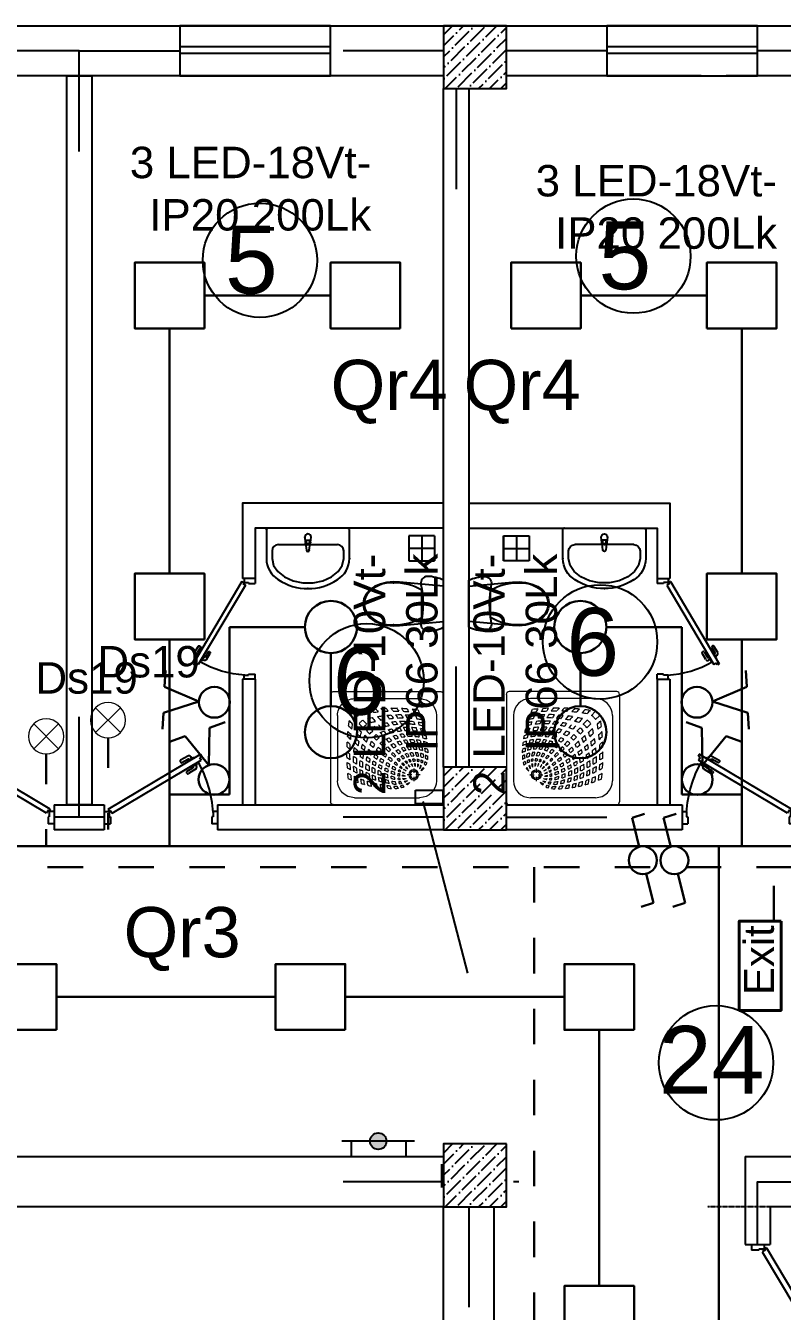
# Model space of a CAD drawing. Header units: millimetres. Extents: x 42452 to 2852333, y -419346 to 834876.
# Drawn here: x 2639700 to 2645723, y 330486 to 340718 of the extents above; entities that cross this region are included whole.
import ezdxf

# ---------------------------------------------------------------- set-up
doc = ezdxf.new("R2010")
doc.units = ezdxf.units.MM
for name, pattern in [('( Hidden )', [0.275, 0.15, -0.125]), ('ACAD_ISO03W100', [30, 12, -18]), ('Штриховая', [564.444447, 282.222223, -282.222223])]:
    doc.linetypes.add(name, pattern=pattern)
doc.layers.add('BLOK111', color=7, linetype='Continuous')
for name, color, linetype, lineweight in [('memar', 7, 'Continuous', 25), ('вавьен_IP20', 5, 'Continuous', 30), ('вавьен_IP54', 5, 'Continuous', 30), ('Выкл2_IP20', 5, 'Continuous', 30), ('ДВЕРИ', 7, 'Continuous', 5), ('ДС', 5, 'Continuous', 30), ('Интерьер - Мебель_Ном._пера__1', 7, 'Continuous', 15), ('надписи', 5, 'Continuous', 30), ('Соед_газа', 184, 'ACAD_ISO03W100', 30), ('Соедин', 5, 'Continuous', 30), ('Соединение', 5, 'Continuous', 30), ('текст_свет', 5, 'Continuous', 30)]:
    doc.layers.add(name, color=color, linetype=linetype, lineweight=lineweight)
doc.layers.add('Интерьер - Мебель_Ном._пера__75', color=160, linetype='Continuous', lineweight=25, true_color=0x2731ed)
doc.styles.add('Arial', font='arial.ttf', dxfattribs={"height": 200})
doc.styles.add('my_own', font='arial.ttf')
doc.styles.get("Standard").update_dxf_attribs({"font": 'arial.ttf'})
doc.styles.add('СГЕНЕРИР_СТИЛЬ_1', font='arial.ttf')

# ---------------------------------------------------------------- blocks, each defined once
blk = doc.blocks.new('qapi 700')
at = {"layer": 'ДВЕРИ', "color": 251, "lineweight": 25, "true_color": 0x636466}
for p, q in [((1281619.6, 90085.8), (1281659.2, 90085.8)), ((1281659.2, 90033.9), (1281659.2, 90085.8)), ((1282419.6, 90085.8), (1282379.9, 90085.8)), ((1282379.9, 90033.9), (1282379.9, 90085.2)), ((1281619.6, 89997.1), (1281651.3, 89997.1)), ((1281651.3, 89997.1), (1281651.3, 90033.9)), ((1281651.3, 90033.9), (1281659.2, 90033.9)), ((1282368.3, 90009.8), (1281734.7, 89633.4)), ((1282395.4, 89979.8), (1281741.3, 89591.2)), ((1282381.6, 89987.4), (1282368.3, 90009.8)), ((1282387.8, 90033.9), (1282379.9, 90033.9)), ((1282388.4, 89991.5), (1282381.6, 89987.4)), ((1282387.8, 89997.1), (1282387.8, 90033.9)), ((1282419.6, 89997.1), (1282387.8, 89997.1)), ((1282419.6, 89997.1), (1282387.8, 89997.1)), ((1282395.4, 89979.8), (1282388.4, 89991.5)), ((1281775.1, 89697.9), (1281825.6, 89727.9)), ((1281835.3, 89711.6), (1281794.3, 89687.2)), ((1281836.4, 89725.1), (1281838, 89722.4)), ((1281733.2, 89604.8), (1281746.9, 89612.9)), ((1281746.9, 89612.9), (1281734.7, 89633.4)), ((1281811.6, 89685.5), (1281761.9, 89655.9)), ((1281761.9, 89655.9), (1281764.7, 89651.2)), ((1281776.4, 89664.6), (1281769.5, 89676.2)), ((1281785, 89616.9), (1281787.4, 89612.9)), ((1281787.4, 89612.9), (1281837.2, 89642.5)), ((1281791.5, 89676.3), (1281792.8, 89674.3)), ((1281802, 89621.6), (1281809.2, 89609.3)), ((1281814.4, 89680.8), (1281811.6, 89685.5)), ((1281819.9, 89628.6), (1281818.3, 89631.3)), ((1281871.8, 89650.1), (1281830.8, 89625.8)), ((1281831, 89603.8), (1281881.5, 89633.8)), ((1281837.2, 89642.5), (1281834.8, 89646.5)), ((1281884.3, 89644.7), (1281882.7, 89647.4)), ((1281741.3, 89591.2), (1281733.2, 89604.8))]:
    blk.add_line(p, q, dxfattribs=at)
for centre, radius, start, end in [((1282471.1, 90051.9), 821.4, 183.40765, 209.57059), ((1281783.2, 89684.3), 15.9, 120.71329, 210.71329), ((1281829.6, 89721.1), 7.94, 30.71329, 120.71329), ((1281831.2, 89718.4), 7.94, 300.71329, 30.71329), ((1281798.4, 89680.4), 7.94, 120.71329, 210.71329), ((1281822.9, 89617.4), 15.9, 210.71329, 300.71329), ((1281826.8, 89632.6), 7.94, 210.71329, 300.71329), ((1281875.8, 89643.3), 7.94, 30.71329, 120.71329), ((1281877.4, 89640.6), 7.94, 300.71329, 30.71329)]:
    blk.add_arc(centre, radius, start, end, dxfattribs=at)
blk = doc.blocks.new('Умывальник 03 16')
at = {"layer": 'Интерьер - Мебель_Ном._пера__75', "color": 251, "linetype": 'Continuous', "true_color": 0x636466}
for p, q in [((0, 0), (-320, 0)), ((320, 0), (0, 0)), ((-330, -10), (-330, -240)), ((-25, -70), (-21, -112)), ((-14, -110), (-14, -95)), ((-14, -95), (14, -95)), ((14, -95), (14, -110)), ((21, -112), (25, -70)), ((330, -240), (330, -10)), ((-285, -180), (-285, -240)), ((-235, -130), (235, -130)), ((-18, -121), (-11, -174)), ((11, -174), (18, -121)), ((285, -240), (285, -180)), ((-285, -240), (-273, -295)), ((-273, -295), (-240, -345)), ((240, -345), (273, -295)), ((273, -295), (285, -240)), ((-240, -345), (-187, -387)), ((-187, -387), (-118, -417)), ((118, -417), (187, -387)), ((187, -387), (240, -345)), ((-118, -417), (-41, -433)), ((-41, -433), (41, -433)), ((41, -433), (118, -417))]:
    blk.add_line(p, q, dxfattribs=at)
for centre, radius, start, end in [((-320, -10), 10, 90, 180), ((320, -10), 10, 0, 90), ((0, -70), 25, 0, 180), ((-235, -180), 50, 90, 180), ((0, -110), 21.1, 185.1696, 212.771), ((0, -110), 21.1, 212.771, 327.229), ((0, -110), 13.6, 180, 0), ((0, -173), 11.2, 187.1389, 352.8611), ((0, -110), 21.1, 327.229, 354.8304), ((235, -180), 50, 0, 90), ((-133, -240), 197, 180, 239.3268), ((133, -240), 197, 300.6732, 0), ((0, -58), 422, 236.4705, 270), ((0, -58), 422, 270, 303.5295)]:
    blk.add_arc(centre, radius, start, end, dxfattribs=at)
for p in [(320, 0), (-330, -10), (-25, -70), (-18, -121), (11, -174), (21, -112), (330, -240), (-233, -410), (0, -480), (233, -410)]:
    blk.add_point(p, dxfattribs=at)
blk = doc.blocks.new('Унитаз 16_2')
at = {"layer": 'Интерьер - Мебель_Ном._пера__75', "color": 251, "linetype": 'Continuous', "true_color": 0x636466}
for p, q in [((-187, 0), (-194, -15)), ((187, 0), (-187, 0)), ((-141, 0), (-173, -350)), ((141, 0), (-141, 0)), ((173, -350), (141, 0)), ((194, -15), (187, 0)), ((-216, -95), (-217, -112)), ((-213, -79), (-216, -95)), ((-210, -62), (-213, -79)), ((-205, -46), (-210, -62)), ((-200, -31), (-205, -46)), ((-194, -15), (-200, -31)), ((200, -31), (194, -15)), ((205, -46), (200, -31)), ((210, -62), (205, -46)), ((213, -79), (210, -62)), ((216, -95), (213, -79)), ((217, -112), (216, -95)), ((-217, -112), (-218, -128)), ((-218, -128), (-216, -140)), ((-216, -140), (-212, -151)), ((-212, -151), (-206, -161)), ((-206, -161), (-198, -169)), ((-198, -169), (-188, -175)), ((-188, -175), (-178, -179)), ((-178, -179), (-166, -181)), ((-166, -181), (-154, -180)), ((-154, -180), (-116, -173)), ((-116, -173), (-78, -168)), ((0, -173), (-109, -173)), ((-78, -168), (-39, -165)), ((-39, -165), (0, -164)), ((0, -164), (39, -165)), ((109, -173), (0, -173)), ((39, -165), (78, -168)), ((78, -168), (116, -173)), ((116, -173), (154, -180)), ((154, -180), (166, -181)), ((166, -181), (178, -179)), ((178, -179), (188, -175)), ((188, -175), (198, -169)), ((198, -169), (206, -161)), ((206, -161), (212, -151)), ((212, -151), (216, -140)), ((216, -140), (218, -128)), ((218, -128), (217, -112)), ((-173, -350), (-175, -402)), ((-175, -402), (-169, -453)), ((169, -453), (175, -402)), ((175, -402), (173, -350)), ((-169, -453), (-157, -503)), ((-157, -503), (-138, -550)), ((138, -550), (157, -503)), ((157, -503), (169, -453)), ((-138, -550), (-112, -587)), ((-112, -587), (-79, -616)), ((79, -616), (112, -587)), ((81, -605), (81, -605)), ((112, -587), (138, -550)), ((-79, -616), (-41, -634)), ((-41, -634), (0, -640)), ((0, -631), (0, -631)), ((0, -640), (41, -634)), ((41, -634), (79, -616))]:
    blk.add_line(p, q, dxfattribs=at)
for centre, radius, start, end in [((258, -388), 425, 149.6518, 181.3539), ((-258, -388), 425, 358.6461, 30.3482), ((89, -412), 257, 176.8048, 228.4245), ((-89, -412), 257, 311.5755, 3.1952), ((1, -493), 139, 233.7772, 269.6644), ((-1, -493), 139, 270.3356, 306.2228)]:
    blk.add_arc(centre, radius, start, end, dxfattribs=at)
for p in [(109, -173), (-167, -398), (167, -398), (-81, -605)]:
    blk.add_point(p, dxfattribs=at)
blk = doc.blocks.new('Символ поддона душа 16')
at = {"layer": 'Интерьер - Мебель_Ном._пера__1', "color": 251, "linetype": 'Continuous', "lineweight": 5, "true_color": 0x636466}
for p, q in [((0, 22), (0, 878)), ((878, 900), (23, 900)), ((709, 844), (191, 844)), ((900, 22), (900, 878)), ((56, 191), (56, 709)), ((222, 662), (187, 662)), ((238, 713), (238, 678)), ((238, 647), (238, 611)), ((289, 662), (253, 662)), ((303, 601), (286, 614)), ((299, 597), (286, 614)), ((844, 191), (844, 709)), ((326, 567), (311, 584)), ((333, 574), (316, 589)), ((361, 531), (345, 547)), ((370, 540), (353, 555)), ((414, 498), (390, 520)), ((402, 486), (380, 510)), ((445, 440), (422, 465)), ((460, 455), (435, 478)), ((486, 395), (463, 420)), ((505, 414), (480, 437)), ((537, 342), (513, 367)), ((558, 364), (533, 387)), ((586, 289), (562, 314)), ((611, 314), (586, 338)), ((643, 228), (612, 260)), ((672, 257), (640, 288)), ((741, 193), (710, 222)), ((707, 159), (678, 190)), ((878, 0), (23, 0)), ((709, 56), (191, 56))]:
    blk.add_line(p, q, dxfattribs=at)
for radius in [39.4, 28.1]:
    blk.add_circle((238, 662), radius, dxfattribs=at)
for centre, radius, start, end in [((23, 878), 22.5, 90, 180), ((191, 709), 135, 90, 180), ((709, 709), 135, 0, 90), ((878, 878), 22.5, 0, 90), ((375, 636), 137, 129.196, 140.9462), ((-112, 1576), 935, 294.0484, 295.9579), ((386, 556), 183, 114.6682, 122.9443), ((235, 666), 93.2, 48.7297, 55.3816), ((235, 666), 93.2, 32.1387, 37.3696), ((375, 636), 137, 108.2589, 116.5791), ((221, 672), 127, 35.2917, 42.9165), ((391, 520), 235, 101.8201, 106.3724), ((201, 669), 163, 29.6354, 36.3675), ((386, 556), 183, 101.3677, 106.7778), ((221, 672), 127, 21.1122, 27.6146), ((361, 416), 303, 90.9431, 94.1785), ((201, 669), 163, 17.6042, 23.8079), ((380, 568), 205, 88.3128, 95.6344), ((193, 668), 196, 25.9651, 31.9952), ((391, 520), 235, 88.6469, 95.0662), ((193, 668), 196, 14.6813, 21.0162), ((385, 619), 120, 80.9202, 93.938), ((361, 416), 303, 80.5246, 85.8025), ((219, 668), 198, 26.2829, 32.3063), ((234, -309), 1060, 80.7899, 80.837), ((219, 668), 198, 13.8019, 20.7098), ((395, -91), 865, 86.9845, 88.7448), ((221, 664), 222, 23.6301, 29.5143), ((336, -158), 914, 82.7867, 84.4272), ((391, 520), 235, 81.5102, 81.7327), ((221, 664), 222, 11.3577, 18.0521), ((234, -309), 1060, 77.8137, 79.2341), ((203, 656), 265, 20.8026, 26.059), ((208, 656), 260, 9.8051, 15.9308), ((395, -91), 865, 83.3288, 85.055), ((216, 652), 280, 19.5061, 24.9124), ((336, -158), 914, 79.3162, 80.9273), ((234, -309), 1060, 74.7822, 76.1739), ((219, 652), 277, 8.1122, 14.298), ((193, 644), 327, 17.2778, 22.1643), ((395, -91), 865, 79.7831, 81.4836), ((191, 641), 354, 15.4246, 20.2098), ((336, -158), 914, 75.9876, 77.5746), ((159, 633), 410, 13.5731, 17.8969), ((91, 621), 500, 11.8149, 15.5001), ((395, -91), 865, 76.2338, 78.0955), ((336, -158), 914, 72.6385, 74.4189), ((68, 611), 550, 10.9345, 14.4671), ((8, 599), 636, 9.7539, 12.944), ((395, -91), 865, 72.6704, 74.4434), ((-80, 591), 746, 8.2388, 11.0494), ((395, -91), 865, 68.9788, 70.8399), ((-198, 578), 889, 7.0667, 9.5129), ((264, 525), 137, 129.0538, 140.804), ((-676, 1012), 935, 334.0421, 335.9516), ((361, 416), 303, 98.8716, 104.2822), ((367, 478), 226, 101.3517, 107.6931), ((311, 389), 304, 87.4738, 92.4325), ((238, 662), 67.7, 26.6695, 27), ((-5397, -6293), 8966, 50.4229, 50.5638), ((108, 213), 459, 62.8458, 65.562), ((325, 476), 198, 89.1874, 95.9965), ((3, -304), 1022, 71.4234, 72.8305), ((-722, -1235), 2148, 60.8239, 61.4453), ((172, 140), 529, 73.0453, 75.4872), ((235, 666), 93.2, 328.887, 332.1066), ((235, 666), 93.2, 16.8111, 21.1202), ((235, 666), 93.2, 344.2911, 347.5452), ((235, 666), 93.2, 359.6842, 5.0775), ((221, 672), 127, 341.1955, 345.1989), ((-722, -1235), 2148, 59.8538, 60.3474), ((172, 140), 529, 69.2224, 71.1284), ((359, 534), 169, 89.6302, 95.1753), ((221, 672), 127, 8.378, 13.7023), ((311, 389), 304, 80.2718, 83.408), ((221, 672), 127, 353.8386, 0.11), ((3, -304), 1022, 69.3865, 70.3486), ((325, 476), 198, 78.8788, 83.6226), ((201, 669), 163, 343.2389, 347.4953), ((201, 669), 163, 6.7115, 11.9035), ((201, 669), 163, 354.1913, 0.2556), ((193, 668), 196, 342.269, 346.9597), ((172, 140), 529, 63.4273, 66.3293), ((303, 275), 433, 75.0459, 78.8273), ((193, 668), 196, 4.2183, 9.5363), ((193, 668), 196, 352.6245, 358.5286), ((3, -304), 1022, 66.3258, 67.874), ((289, 356), 342, 68.1808, 73.0545), ((161, 64), 641, 66.5712, 69.1241), ((219, 668), 198, 349.7336, 355.6196), ((219, 668), 198, 1.6025, 7.7855), ((99, -526), 1280, 73.4331, 74.6143), ((221, 664), 222, 348.8556, 354.1687), ((3, -304), 1022, 63.2147, 64.756), ((221, 664), 222, 359.6929, 6.0044), ((151, -320), 1048, 72.4325, 73.8593), ((-173, -726), 1499, 64.757, 65.7943), ((-149, -782), 1561, 66.7074, 67.6945), ((208, 656), 260, 349.5692, 354.2534), ((208, 656), 260, 359.1728, 5.1844), ((219, 652), 277, 348.1088, 352.6732), ((99, -526), 1280, 70.9149, 72.0683), ((-173, -726), 1499, 62.5826, 63.6046), ((219, 652), 277, 357.4706, 3.6927), ((151, -320), 1048, 69.3837, 70.7871), ((-149, -782), 1561, 64.623, 65.5906), ((193, 644), 327, 6.8416, 12.3555), ((193, 644), 327, 357.326, 3.0068), ((234, -309), 1060, 71.9075, 73.2752), ((191, 641), 354, 5.2184, 10.5629), ((99, -526), 1280, 68.541, 69.6743), ((191, 641), 354, 356.003, 1.5769), ((-149, -782), 1561, 62.6595, 63.6145), ((151, -320), 1048, 66.495, 67.884), ((159, 633), 410, 4.3349, 9.1453), ((159, 633), 410, 355.9929, 1.0759), ((91, 621), 500, 3.9186, 8.0135), ((234, -309), 1060, 68.9949, 70.5553), ((99, -526), 1280, 66.1047, 67.4125), ((91, 621), 500, 356.746, 1.1309), ((151, -320), 1048, 63.4759, 65.0958), ((68, 611), 550, 3.4001, 7.2825), ((68, 611), 550, 356.558, 0.7271), ((336, -158), 914, 69.2927, 70.9472), ((8, 599), 636, 2.9751, 6.4514), ((234, -309), 1060, 66.1054, 67.5253), ((99, -526), 1280, 63.7037, 64.8768), ((-80, 591), 746, 2.295, 5.3301), ((336, -158), 914, 65.8073, 67.5698), ((-198, 578), 889, 1.9244, 4.5393), ((234, -309), 1060, 63.0798, 64.6149), ((-387, 558), 1104, 6.1761, 8.2184), ((-387, 558), 1104, 1.91, 4.0711), ((395, -91), 865, 65.1461, 67.0472), ((-759, 508), 1504, 5.9584, 7.5213), ((336, -158), 914, 62.1533, 63.9448), ((-759, 508), 1504, 2.7123, 4.3514), ((234, -309), 1060, 59.8831, 61.4256), ((-1097, 492), 1866, 4.8823, 6.1801), ((332, 520), 205, 174.3656, 181.6872), ((233, 681), 198, 237.6937, 243.7171), ((232, 707), 196, 238.0048, 244.0349), ((264, 525), 137, 153.4209, 161.7411), ((231, 700), 163, 233.6325, 240.3646), ((228, 679), 127, 227.0835, 234.7083), ((380, 509), 235, 174.9338, 181.3531), ((380, 509), 235, 163.6276, 168.1799), ((235, 665), 93.2, 214.6184, 221.2703), ((232, 707), 196, 248.9838, 255.3187), ((282, 515), 120, 176.062, 189.0798), ((344, 514), 183, 163.2222, 168.6323), ((231, 700), 163, 246.1921, 252.3958), ((228, 679), 127, 242.3854, 248.8878), ((344, 514), 183, 147.0557, 155.3318), ((235, 665), 93.2, 232.6304, 237.8613), ((484, 539), 303, 175.8215, 179.0569), ((484, 539), 303, 184.1975, 189.4754), ((484, 539), 303, 165.7178, 171.1284), ((366, 541), 169, 174.8247, 180.3698), ((231, 700), 163, 258.0965, 263.2885), ((228, 679), 127, 256.2977, 261.622), ((232, 707), 196, 260.4637, 265.7817), ((625, 597), 433, 191.1727, 194.9541), ((422, 533), 226, 162.3069, 168.6483), ((235, 665), 93.2, 248.8798, 253.1889), ((511, 589), 304, 177.5675, 182.5262), ((238, 662), 67.7, 243, 243.3305), ((511, 589), 304, 186.592, 189.7282), ((424, 575), 198, 174.0035, 180.8126), ((235, 665), 93.2, 264.9225, 270.3158), ((1204, 897), 1022, 197.1695, 198.5766), ((424, 575), 198, 186.3774, 191.1212), ((228, 679), 127, 269.89, 276.1614), ((231, 700), 163, 269.7444, 275.8087), ((232, 707), 196, 271.4714, 277.3755), ((1204, 897), 1022, 199.6514, 200.6135), ((760, 728), 529, 194.5128, 196.9547), ((2135, 1622), 2148, 208.5547, 209.1761), ((235, 665), 93.2, 282.4548, 285.7089), ((1204, 897), 1022, 202.126, 203.6742), ((228, 679), 127, 284.8011, 288.8045), ((760, 728), 529, 198.8716, 200.7776), ((231, 700), 163, 282.5047, 286.7611), ((687, 792), 459, 204.438, 207.1542), ((7193, 6297), 8966, 219.4362, 219.5771), ((2135, 1622), 2148, 209.6526, 210.1462), ((232, 707), 196, 283.0403, 287.731), ((760, 728), 529, 203.6707, 206.5727), ((235, 665), 93.2, 297.8934, 301.113), ((228, 679), 127, 297.5784, 301.5243), ((687, 792), 459, 209.3188, 211.7595), ((2135, 1622), 2148, 210.8741, 211.5744), ((7193, 6297), 8966, 219.6897, 219.8217), ((231, 700), 163, 293.6956, 297.934), ((235, 665), 93.2, 313.4687, 315.4047), ((235, 666), 93.2, 314.5953, 316.5313), ((228, 679), 127, 311.099, 312.8153), ((232, 707), 196, 293.9046, 298.3479), ((687, 792), 459, 215.1743, 218.3067), ((221, 672), 127, 317.1847, 318.901), ((7193, 6297), 8966, 219.9999, 220.1536), ((231, 700), 163, 305.8661, 307.4927), ((233, 681), 198, 298.3461, 303.1161), ((221, 672), 127, 328.4757, 332.4216), ((-5397, -6293), 8966, 50.1783, 50.3103), ((201, 669), 163, 322.5073, 324.1339), ((108, 213), 459, 58.2405, 60.6812), ((201, 669), 163, 332.066, 336.3044), ((232, 707), 196, 305.3872, 307.0355), ((193, 668), 196, 322.9645, 324.6128), ((233, 681), 198, 310.3725, 312.2207), ((219, 668), 198, 317.7793, 319.6275), ((193, 668), 196, 331.6521, 336.0954), ((-5397, -6293), 8966, 49.8464, 50.0001), ((108, 213), 459, 51.6933, 54.8257), ((-722, -1235), 2148, 58.4256, 59.1259), ((236, 679), 222, 310.2953, 312.2018), ((219, 668), 198, 326.8839, 331.6539), ((221, 664), 222, 317.7982, 319.7047), ((219, 668), 198, 338.4256, 343.8597), ((221, 664), 222, 326.5145, 331.2419), ((-5397, -6293), 8966, 49.4635, 49.6642), ((-2093, -2811), 4200, 52.9007, 53.3154), ((221, 664), 222, 337.8477, 343.1726), ((-722, -1235), 2148, 56.8944, 57.6723), ((208, 656), 260, 328.7474, 333.23), ((172, 140), 529, 57.2921, 60.3822), ((208, 656), 260, 339.384, 344.127), ((219, 652), 277, 327.2617, 331.8043), ((-2093, -2811), 4200, 52.082, 52.5038), ((219, 652), 277, 337.9613, 342.5935), ((-722, -1235), 2148, 55.327, 56.1089), ((-142, -444), 1191, 56.961, 58.3262), ((3, -304), 1022, 60.0048, 61.5377), ((193, 644), 327, 339.8931, 344.0222), ((193, 644), 327, 349.0008, 353.0845), ((191, 641), 354, 339.249, 343.1565), ((-722, -1235), 2148, 53.8291, 54.6041), ((-142, -444), 1191, 54.2862, 55.6498), ((191, 641), 354, 347.9688, 351.9467), ((3, -304), 1022, 56.9406, 58.4743), ((-173, -726), 1499, 60.527, 61.5397), ((159, 633), 410, 340.8198, 344.2758), ((159, 633), 410, 348.655, 352.3383), ((-131, -618), 1358, 56.8954, 58.2556), ((91, 621), 500, 350.3185, 353.6011), ((-173, -726), 1499, 58.299, 59.4723), ((-149, -782), 1561, 60.573, 61.6817), ((68, 611), 550, 350.4941, 353.5633), ((8, 599), 636, 351.3186, 354.0676), ((-173, -726), 1499, 56.1119, 57.1735), ((8, 599), 636, 356.7869, 0.5306), ((-149, -782), 1561, 58.5275, 59.521), ((151, -320), 1048, 60.4879, 61.9464), ((-80, 591), 746, 351.9913, 354.4114), ((-80, 591), 746, 356.8297, 0.1009), ((-198, 578), 889, 357.151, 359.9641), ((-149, -782), 1561, 56.3273, 57.4598), ((99, -526), 1280, 61.1733, 62.4624), ((151, -320), 1048, 57.2873, 58.9284), ((-387, 558), 1104, 357.8977, 0.2141), ((99, -526), 1280, 58.4809, 59.7549), ((-759, 508), 1504, 359.5991, 1.3466), ((151, -320), 1048, 53.8072, 55.4332), ((-1097, 492), 1866, 2.2181, 3.5573), ((-1097, 492), 1866, 359.6289, 1.0375), ((992, 505), 865, 181.2552, 183.0155), ((236, 679), 222, 240.4857, 246.3699), ((245, 697), 265, 243.941, 249.1974), ((992, 505), 865, 184.945, 186.6712), ((248, 684), 280, 245.0876, 250.4939), ((1058, 564), 914, 185.5728, 187.2133), ((380, 509), 235, 188.2673, 188.4898), ((1058, 564), 914, 189.0727, 190.6838), ((1209, 666), 1060, 189.163, 189.2101), ((233, 681), 198, 249.2902, 256.1981), ((1209, 666), 1060, 190.7659, 192.1863), ((236, 679), 222, 251.9479, 258.6423), ((244, 692), 260, 254.0692, 260.1949), ((1209, 666), 1060, 193.8261, 195.2178), ((248, 681), 277, 255.702, 261.8878), ((1426, 801), 1280, 195.3857, 196.5669), ((233, 681), 198, 262.2145, 268.3975), ((1220, 749), 1048, 196.1407, 197.5675), ((236, 679), 222, 263.9956, 270.3071), ((544, 611), 342, 196.9455, 201.8192), ((244, 692), 260, 264.8156, 270.8272), ((836, 739), 641, 200.8759, 203.4288), ((1682, 1049), 1561, 202.3055, 203.2926), ((233, 681), 198, 274.3804, 280.2664), ((236, 679), 222, 275.8313, 281.1444), ((1626, 1073), 1499, 204.2057, 205.243), ((244, 692), 260, 275.7466, 280.4308), ((1204, 897), 1022, 205.244, 206.7853), ((248, 681), 277, 277.3268, 281.8912), ((233, 681), 198, 286.1403, 291.5744), ((236, 679), 222, 286.8274, 292.1523), ((760, 728), 529, 209.6178, 212.7079), ((1204, 897), 1022, 208.4623, 209.9952), ((244, 692), 260, 285.873, 290.616), ((2135, 1622), 2148, 212.3277, 213.1056), ((248, 681), 277, 287.4065, 292.0387), ((1344, 1042), 1191, 211.6738, 213.039), ((236, 679), 222, 298.7581, 303.4855), ((3711, 2993), 4200, 216.6846, 217.0992), ((2135, 1622), 2148, 213.8911, 214.673), ((7193, 6297), 8966, 220.3358, 220.5365), ((244, 692), 260, 296.77, 301.2526), ((248, 681), 277, 298.1957, 302.7383), ((3711, 2993), 4200, 217.4962, 217.918), ((7193, 6297), 8966, 220.7207, 220.9272), ((256, 707), 327, 295.6884, 299.8756), ((244, 692), 260, 307.4055, 309.2965), ((208, 656), 260, 320.7035, 322.5945), ((248, 681), 277, 308.7401, 310.7182), ((219, 652), 277, 319.2818, 321.2599), ((256, 707), 327, 305.219, 307.1214), ((-5397, -6293), 8966, 49.0728, 49.2793), ((193, 644), 327, 322.8786, 324.781), ((259, 709), 354, 305.3155, 307.2306), ((191, 641), 354, 322.7694, 324.6845), ((193, 644), 327, 330.1244, 334.3116), ((191, 641), 354, 329.771, 333.8624), ((-5397, -6293), 8966, 48.6948, 48.8987), ((159, 633), 410, 325.7281, 327.5674), ((-2093, -2811), 4200, 51.2952, 51.7119), ((159, 633), 410, 332.1446, 335.9229), ((91, 621), 500, 336.0335, 339.3719), ((-5397, -6293), 8966, 48.2399, 48.4587), ((-2093, -2811), 4200, 50.3676, 50.8228), ((91, 621), 500, 343.6182, 346.5984), ((-722, -1235), 2148, 52.1041, 52.9721), ((68, 611), 550, 336.8765, 340.0727), ((-415, -951), 1762, 54.6668, 55.6992), ((68, 611), 550, 344.0734, 346.9579), ((8, 599), 636, 345.4628, 348.1213), ((-722, -1235), 2148, 50.4106, 51.2332), ((-415, -951), 1762, 52.6863, 53.6473), ((-131, -618), 1358, 54.4189, 55.6212), ((-80, 591), 746, 346.7772, 349.1685), ((-198, 578), 889, 348.3139, 350.441), ((-415, -951), 1762, 50.477, 51.6335), ((-198, 578), 889, 352.9007, 355.0176), ((-131, -618), 1358, 51.6788, 53.1067), ((-173, -726), 1499, 53.7268, 54.9619), ((-387, 558), 1104, 354.2825, 356.0781), ((-759, 508), 1504, 356.7305, 358.1547), ((-131, -618), 1358, 48.5988, 49.9547), ((-149, -782), 1561, 53.9349, 55.0232), ((-173, -726), 1499, 51.092, 52.2703), ((-1097, 492), 1866, 357.2023, 358.4067), ((256, 707), 327, 247.8357, 252.7222), ((992, 505), 865, 188.5164, 190.2169), ((259, 709), 354, 249.7902, 254.5754), ((267, 741), 410, 252.1031, 256.4269), ((279, 809), 500, 254.5, 258.1851), ((992, 505), 865, 191.9045, 193.7662), ((1058, 564), 914, 192.4254, 194.0124), ((1058, 564), 914, 195.5811, 197.3615), ((256, 707), 327, 257.6445, 263.1584), ((1209, 666), 1060, 196.7248, 198.0925), ((259, 709), 354, 259.4371, 264.7816), ((267, 741), 410, 260.8547, 265.6651), ((1426, 801), 1280, 197.9317, 199.0851), ((279, 809), 500, 261.9865, 266.0814), ((1209, 666), 1060, 199.4447, 201.0051), ((1426, 801), 1280, 200.3257, 201.459), ((1220, 749), 1048, 199.2129, 200.6163), ((248, 681), 277, 266.3073, 272.5294), ((256, 707), 327, 266.9932, 272.674), ((1426, 801), 1280, 202.5875, 203.8953), ((259, 709), 354, 268.4231, 273.997), ((1220, 749), 1048, 202.116, 203.505), ((267, 741), 410, 268.9241, 274.0071), ((1682, 1049), 1561, 204.4094, 205.377), ((279, 809), 500, 268.8691, 273.254), ((1220, 749), 1048, 204.9042, 206.5241), ((1626, 1073), 1499, 206.3954, 207.4174), ((1682, 1049), 1561, 206.3855, 207.3405), ((256, 707), 327, 276.9155, 280.9992), ((259, 709), 354, 278.0533, 282.0312), ((1626, 1073), 1499, 208.4603, 209.473), ((1682, 1049), 1561, 208.3183, 209.427), ((267, 741), 410, 277.6617, 281.345), ((1204, 897), 1022, 211.5257, 213.0594), ((279, 809), 500, 276.3989, 279.6815), ((1626, 1073), 1499, 210.5277, 211.701), ((256, 707), 327, 285.9778, 290.1069), ((259, 709), 354, 286.8435, 290.751), ((1344, 1042), 1191, 214.3502, 215.7138), ((1518, 1031), 1358, 211.7444, 213.1046), ((267, 741), 410, 285.7242, 289.1802), ((2135, 1622), 2148, 215.3959, 216.1709), ((279, 809), 500, 283.4016, 286.3818), ((1851, 1315), 1762, 214.3008, 215.3332), ((259, 709), 354, 296.1376, 300.229), ((3711, 2993), 4200, 218.2881, 218.7048), ((2135, 1622), 2148, 217.0279, 217.8959), ((267, 741), 410, 294.0771, 297.8554), ((7193, 6297), 8966, 221.1013, 221.3052), ((279, 809), 500, 290.6281, 293.9665), ((3711, 2993), 4200, 219.1772, 219.6324), ((289, 832), 550, 289.9273, 293.1235), ((7193, 6297), 8966, 221.5413, 221.7601), ((267, 741), 410, 302.4326, 304.2719), ((463, 442), 90, 303.6661, 312.8255), ((458, 437), 90, 317.1745, 326.3339), ((484, 415), 90, 305.6468, 315.5471), ((485, 416), 90, 314.4529, 324.3532), ((516, 391), 90, 301.3122, 312.1558), ((509, 384), 90, 317.8442, 328.6878), ((536, 363), 90, 315.3193, 326.8531), ((8, 599), 636, 338.9514, 341.8723), ((-5397, -6293), 8966, 47.7944, 48.0113), ((-2093, -2811), 4200, 49.4605, 49.9012), ((-198, 578), 889, 343.3, 345.5982), ((-5397, -6293), 8966, 47.2852, 47.555), ((-2093, -2811), 4200, 48.4326, 48.975), ((-722, -1235), 2148, 48.5006, 49.5053), ((-387, 558), 1104, 346.1926, 348.1444), ((-387, 558), 1104, 350.3933, 352.2198), ((-759, 508), 1504, 353.6708, 355.1313), ((-722, -1235), 2148, 46.322, 47.2438), ((-415, -951), 1762, 47.9821, 49.0561), ((-1097, 492), 1866, 354.6558, 355.8863), ((289, 832), 550, 255.5329, 259.0655), ((301, 892), 636, 257.056, 260.2461), ((992, 505), 865, 195.5566, 197.3296), ((309, 980), 746, 258.9506, 261.7612), ((992, 505), 865, 199.1601, 201.0212), ((322, 1098), 889, 260.4871, 262.9333), ((1058, 564), 914, 199.0528, 200.7073), ((1058, 564), 914, 202.4302, 204.1927), ((289, 832), 550, 262.7175, 266.5999), ((1209, 666), 1060, 202.4747, 203.8946), ((301, 892), 636, 263.5486, 267.0249), ((309, 980), 746, 264.6699, 267.705), ((322, 1098), 889, 265.4607, 268.0756), ((1209, 666), 1060, 205.3851, 206.9202), ((1426, 801), 1280, 205.1232, 206.2963), ((289, 832), 550, 269.2729, 273.442), ((1426, 801), 1280, 207.5376, 208.8267), ((301, 892), 636, 269.4694, 273.2131), ((1220, 749), 1048, 208.0536, 209.5121), ((309, 980), 746, 269.8991, 273.1703), ((322, 1098), 889, 270.0359, 272.849), ((1220, 749), 1048, 211.0716, 212.7127), ((1682, 1049), 1561, 210.479, 211.4725), ((289, 832), 550, 276.4367, 279.5059), ((1682, 1049), 1561, 212.5402, 213.6727), ((301, 892), 636, 275.9324, 278.6814), ((1626, 1073), 1499, 212.8265, 213.8881), ((309, 980), 746, 275.5886, 278.0087), ((1518, 1031), 1358, 214.3788, 215.5811), ((322, 1098), 889, 274.9824, 277.0993), ((1626, 1073), 1499, 215.0381, 216.2732), ((289, 832), 550, 283.0421, 285.9266), ((301, 892), 636, 281.8787, 284.5372), ((1851, 1315), 1762, 216.3527, 217.3137), ((1518, 1031), 1358, 216.8933, 218.3212), ((309, 980), 746, 280.8315, 283.2228), ((2135, 1622), 2148, 218.7668, 219.5894), ((322, 1098), 889, 279.559, 281.6861), ((1851, 1315), 1762, 218.3665, 219.523), ((301, 892), 636, 288.1277, 291.0486), ((3711, 2993), 4200, 220.0988, 220.5395), ((2135, 1622), 2148, 220.4947, 221.4994), ((309, 980), 746, 286.3701, 288.9778), ((7193, 6297), 8966, 221.9887, 222.2056), ((322, 1098), 889, 284.4018, 286.7), ((3711, 2993), 4200, 221.025, 221.5674), ((342, 1287), 1104, 281.8556, 283.8074), ((7193, 6297), 8966, 222.445, 222.7148), ((537, 364), 90, 303.1469, 314.6807), ((592, 308), 11.2, 314.6807, 315.3193), ((565, 337), 90, 301.7967, 314.2789), ((563, 335), 90, 315.7211, 328.2033), ((598, 306), 90, 299.6831, 313.2253), ((594, 302), 90, 316.7747, 330.3169), ((628, 264), 90, 303.8799, 318.4865), ((636, 272), 90, 311.5135, 326.1201), ((-759, 508), 1504, 350.4034, 351.9611), ((-5397, -6293), 8966, 46.7042, 46.9401), ((-2093, -2811), 4200, 47.2646, 47.747), ((-1097, 492), 1866, 351.9982, 353.2744), ((191, 191), 135, 180, 270), ((342, 1287), 1104, 261.7816, 263.8239), ((992, 505), 865, 202.9528, 204.8539), ((392, 1659), 1504, 262.4787, 264.0416), ((408, 1997), 1866, 263.8199, 265.1177), ((1058, 564), 914, 206.0552, 207.8467), ((342, 1287), 1104, 265.9289, 268.09), ((392, 1659), 1504, 265.6486, 267.2877), ((1209, 666), 1060, 208.5744, 210.1169), ((408, 1997), 1866, 266.4427, 267.7819), ((1426, 801), 1280, 210.2451, 211.5191), ((342, 1287), 1104, 269.7859, 272.1023), ((392, 1659), 1504, 268.6534, 270.4009), ((1220, 749), 1048, 214.5668, 216.1928), ((408, 1997), 1866, 268.9625, 270.3711), ((1682, 1049), 1561, 214.9768, 216.0651), ((342, 1287), 1104, 273.9219, 275.7175), ((392, 1659), 1504, 271.8453, 273.2695), ((1626, 1073), 1499, 217.7297, 218.908), ((408, 1997), 1866, 271.5933, 272.7977), ((1518, 1031), 1358, 220.0453, 221.4012), ((342, 1287), 1104, 277.7802, 279.6067), ((392, 1659), 1504, 274.8687, 276.3292), ((1851, 1315), 1762, 220.9439, 222.0179), ((408, 1997), 1866, 274.1137, 275.3442), ((2135, 1622), 2148, 222.7562, 223.678), ((392, 1659), 1504, 278.0389, 279.5966), ((3711, 2993), 4200, 222.253, 222.7354), ((408, 1997), 1866, 276.7256, 278.0018), ((7193, 6297), 8966, 223.0599, 223.2958), ((667, 239), 90, 296.5187, 312.3183), ((709, 191), 135, 270, 0), ((661, 233), 90, 317.6817, 333.4813), ((23, 22), 22.5, 180, 270), ((878, 22), 22.5, 270, 0)]:
    blk.add_arc(centre, radius, start, end, dxfattribs=at)
blk = doc.blocks.new('вавьен_IP20')
at = {"layer": 'вавьен_IP54'}
for p, q in [((44, 117), (140, 367)), ((140, 367), (252, 332)), ((-44, -117), (-140, -367)), ((-140, -367), (-252, -332))]:
    blk.add_line(p, q, dxfattribs=at)
blk.add_circle((0, 0), 125, dxfattribs=at)
blk = doc.blocks.new('выкл2_IP20')
at = {"layer": 'Выкл2_IP20'}
for p, q in [((-105, 409), (-239, 409)), ((0, 125), (-105, 409)), ((0, 125), (105, 409)), ((105, 409), (239, 409))]:
    blk.add_line(p, q, dxfattribs=at)
blk.add_circle((0, 0), 125, dxfattribs=at)
blk = doc.blocks.new('дс')
at = {"layer": 'ДС', "linetype": 'Continuous', "lineweight": 0}
for p, q in [((-99, 99), (99, -99)), ((-99, -99), (99, 99))]:
    blk.add_line(p, q, dxfattribs=at)
blk.add_circle((0, 0), 140, dxfattribs=at)

msp = doc.modelspace()

# ---------------------------------------------------------------- hatches: boundary and pattern name
at = {"layer": 'memar', "lineweight": 25}
h = msp.add_hatch(dxfattribs=at)
h.set_pattern_fill('ANSI36', color=256, scale=500)
h.set_pattern_definition([(45, (884787.793, 2797117.9), (33.1456304, 121.533978), [156.25, -31.25, 0, -31.25])])
h.paths.add_polyline_path([(2643026.33493, 340717.81857), (2643026.33493, 340217.81857), (2643526.33493, 340217.81857), (2643526.33493, 340717.81857)])
h = msp.add_hatch(dxfattribs=at)
h.set_pattern_fill('ANSI36', color=256, scale=500)
h.set_pattern_definition([(45, (884787.793, 2791217.893), (33.1456304, 121.533978), [156.25, -31.25, 0, -31.25])])
h.paths.add_polyline_path([(2643026.33493, 334817.81288), (2643026.33493, 334317.81288), (2643526.33493, 334317.81288), (2643526.33493, 334817.81288)])
h = msp.add_hatch(color=256, dxfattribs=at)
h.dxf.hatch_style = 1
h.paths.add_polyline_path([(2642440.16201, 331839.83151, 1), (2642571.71499, 331839.83151, 1)])
h = msp.add_hatch(dxfattribs=at)
h.set_pattern_fill('ANSI36', color=256, scale=500)
h.set_pattern_definition([(45, (884787.793, 2788217.893), (33.1456304, 121.533978), [156.25, -31.25, 0, -31.25])])
h.paths.add_polyline_path([(2643026.33493, 331817.81288), (2643026.33493, 331317.81288), (2643526.33493, 331317.81288), (2643526.33493, 331817.81288)])

# ---------------------------------------------------------------- linework, layer by layer
at = {"color": 5, "lineweight": 30}
for p, q in [((2642126.40711, 338570.20144), (2641122.18151, 338570.20144)), ((2644118.36894, 338570.20144), (2645122.59453, 338570.20144)), ((2640844.91037, 338308.28224), (2640844.91037, 336357.31603)), ((2645399.86567, 338308.28224), (2645399.86567, 336357.31603)), ((2644322.70655, 335932.11233), (2644923.0745, 335932.11233)), ((2644923.0745, 335932.11233), (2644923.0745, 334598.5764)), ((2645399.86567, 335833.47763), (2645399.86567, 334186.84219)), ((2642129.63019, 335303.00495), (2642129.63019, 335724.55164)), ((2644115.14586, 335303.00495), (2644115.14586, 335724.55164)), ((2645399.86567, 334598.5764), (2644923.0745, 334598.5764))]:
    msp.add_line(p, q, dxfattribs=at)
at = {"color": 4, "linetype": 'Штриховая', "lineweight": 30}
for p, q in [((2611651.78851, 334022.16509), (2650160.19492, 334022.16509)), ((2643747.00308, 334022.16509), (2643747.00308, 325301.01947)), ((2645653.94085, 333591.37854), (2645653.94085, 334022.16509))]:
    msp.add_line(p, q, dxfattribs=at)
at = {"color": 5, "lineweight": 30}
for points in [[(2641122.18151, 338308.28224), (2640567.63923, 338308.28224), (2640567.63923, 338832.12064), (2641122.18151, 338832.12064)], [(2642680.94939, 338308.28224), (2642126.40711, 338308.28224), (2642126.40711, 338832.12064), (2642680.94939, 338832.12064)], [(2643563.82666, 338308.28224), (2644118.36894, 338308.28224), (2644118.36894, 338832.12064), (2643563.82666, 338832.12064)], [(2645122.59453, 338308.28224), (2645677.13681, 338308.28224), (2645677.13681, 338832.12064), (2645122.59453, 338832.12064)], [(2641122.18151, 335833.47763), (2640567.63923, 335833.47763), (2640567.63923, 336357.31603), (2641122.18151, 336357.31603)], [(2645122.59453, 335833.47763), (2645677.13681, 335833.47763), (2645677.13681, 336357.31603), (2645122.59453, 336357.31603)], [(2639944.29794, 332726.29199), (2639389.75566, 332726.29199), (2639389.75566, 333250.13039), (2639944.29794, 333250.13039)], [(2642243.52796, 332726.29199), (2641688.98568, 332726.29199), (2641688.98568, 333250.13039), (2642243.52796, 333250.13039)], [(2644542.75797, 332726.29199), (2643988.21569, 332726.29199), (2643988.21569, 333250.13039), (2644542.75797, 333250.13039)], [(2644542.75797, 330163.89475), (2643988.21569, 330163.89475), (2643988.21569, 330687.73315), (2644542.75797, 330687.73315)]]:
    msp.add_lwpolyline(points, close=True, dxfattribs=at)
at = {"layer": 'BLOK111', "color": 5, "lineweight": 40, "ltscale": 0.5}
msp.add_lwpolyline([(2645713.5674, 333591.33034), (2645713.5674, 332880.27197), (2645379.88407, 332880.27197), (2645379.88407, 333591.33034)], close=True, dxfattribs=at)
at = {"layer": 'memar', "lineweight": 25}
for p, q in [((2640126.13986, 340517.81857), (2639625.96356, 340517.81857)), ((2640126.13986, 339717.81857), (2640126.13986, 340517.81857)), ((2640126.13986, 340517.81857), (2640926.13986, 340517.81857)), ((2646726.31616, 340517.81857), (2645526.13986, 340517.81857)), ((2643126.33493, 340217.81857), (2643126.33493, 339417.81857)), ((2642852.34173, 336657.94199), (2642852.34173, 336457.94199)), ((2643606.16675, 336657.94199), (2643606.16675, 336457.94199)), ((2642954.92238, 336557.94199), (2642749.86385, 336557.94199)), ((2643503.58609, 336557.94199), (2643708.64462, 336557.94199)), ((2643526.33493, 334417.81288), (2644326.33493, 334417.81288))]:
    msp.add_line(p, q, dxfattribs=at)
at = {"layer": 'memar', "color": 7, "lineweight": 25}
for p, q in [((2642749.86385, 336657.94199), (2642749.86385, 336457.94199)), ((2642954.8196, 336657.94199), (2642749.86385, 336657.94199)), ((2642954.92238, 336657.94199), (2642954.92238, 336457.94199)), ((2643503.58609, 336657.94199), (2643503.58609, 336457.94199)), ((2643503.68887, 336457.94199), (2643503.68887, 336657.94199)), ((2643503.68887, 336657.94199), (2643708.64462, 336657.94199)), ((2643708.64462, 336657.94199), (2643708.64462, 336457.94199)), ((2642749.86385, 336457.94199), (2642954.8196, 336457.94199)), ((2643708.64462, 336457.94199), (2643503.68887, 336457.94199))]:
    msp.add_line(p, q, dxfattribs=at)
at = {"layer": 'memar', "color": 0, "lineweight": 25}
for p, q in [((2641526.33493, 336317.81288), (2641426.33493, 336317.81288)), ((2644726.33493, 336317.81288), (2644826.33493, 336317.81288)), ((2641526.33493, 335517.81288), (2641426.33493, 335517.81288)), ((2644726.33493, 335517.81288), (2644826.33493, 335517.81288))]:
    msp.add_line(p, q, dxfattribs=at)
at = {"layer": 'memar', "color": 18, "lineweight": 25, "true_color": 0x000000}
msp.add_line((2642861.48155, 334544.21294), (2643217.62265, 333175.9799), dxfattribs=at)
at = {"layer": 'memar', "linetype": 'Continuous', "lineweight": 25}
for p, q in [((2642795.20881, 331839.83151), (2642216.66818, 331839.83151)), ((2642291.44554, 331839.83151), (2642291.44554, 331717.81288)), ((2642726.33493, 331839.83151), (2642726.33493, 331717.81288))]:
    msp.add_line(p, q, dxfattribs=at)
at = {"layer": 'memar', "color": 7, "linetype": 'Continuous', "lineweight": 25}
for p, q in [((2643013.21787, 331471.27864), (2643013.21787, 331656.35232)), ((2643624.40106, 331517.82125), (2643582.21356, 331517.82125))]:
    msp.add_line(p, q, dxfattribs=at)
at = {"layer": 'memar', "color": 7, "linetype": '( Hidden )', "lineweight": 25}
msp.add_line((2648179.3499, 331317.81288), (2645126.09914, 331317.81288), dxfattribs=at)
at = {"layer": 'memar', "color": 0, "lineweight": 25}
for points in [[(2607526.13986, 340717.81857), (2648926.13986, 340717.81857)], [(2643026.33493, 340317.81857), (2637525.94493, 340317.81857)], [(2645075.96356, 340317.81857), (2643526.33493, 340317.81857)], [(2648926.13986, 340317.81857), (2645275.96356, 340317.81857)], [(2643026.33493, 336917.81288), (2641426.33493, 336917.81288), (2641426.33493, 336317.81288)], [(2643226.33493, 336917.81288), (2644826.33493, 336917.81288), (2644826.33493, 336317.81288)], [(2643026.33493, 336717.81288), (2641526.33493, 336717.81288), (2641526.33493, 336317.81288)], [(2643226.33493, 336717.81288), (2644726.33493, 336717.81288), (2644726.33493, 336317.81288)], [(2641426.33493, 335517.81288), (2641426.33493, 334517.81288)], [(2641526.33493, 335517.81288), (2641526.33493, 334517.81288)], [(2644726.33493, 335517.81288), (2644726.33493, 334517.81288)], [(2644826.33493, 335517.81288), (2644826.33493, 334517.81288)], [(2639925.42874, 334517.81288), (2640325.85098, 334517.81288)], [(2639925.42874, 334517.81288), (2639925.42874, 334317.81288)], [(2640325.85098, 334517.81288), (2640325.85098, 334317.81288)], [(2641225.85098, 334517.81288), (2643026.14, 334517.81288)], [(2641225.85098, 334517.81288), (2641225.85098, 334317.81288)], [(2644925.42874, 334317.81288), (2643526.33493, 334317.81288), (2643526.33493, 334517.81288), (2644925.42874, 334517.81288)], [(2644925.42874, 334517.81288), (2644925.42874, 334317.81288)], [(2640325.85098, 334317.81288), (2639925.42874, 334317.81288)], [(2643026.14, 334317.81288), (2641225.85098, 334317.81288)], [(2645426.14, 331717.81288), (2645426.14, 331017.97052)], [(2645426.14, 331717.81288), (2648926.31616, 331717.81288)], [(2643025.96356, 312617.81288), (2643026.33493, 331317.81288)], [(2643426.14, 331317.81288), (2643426.14, 325317.81288)], [(2645626.14, 331317.81288), (2645626.14, 331017.97052)], [(2648926.13986, 331317.81288), (2645626.14, 331317.81288)], [(2645426.14, 331017.97052), (2645626.14, 331017.97052)]]:
    msp.add_lwpolyline(points, dxfattribs=at)
for points in [[(2642126.13986, 340717.81857), (2640926.13986, 340717.81857), (2640926.13986, 340317.81857), (2642126.13986, 340317.81857)], [(2645526.13986, 340717.81857), (2644326.13986, 340717.81857), (2644326.13986, 340317.81857), (2645526.13986, 340317.81857)], [(2640226.13986, 334517.81288), (2640026.13986, 334517.81288), (2640026.13986, 340317.81857), (2640226.13986, 340317.81857)], [(2643226.33493, 334817.81288), (2643026.33493, 334817.81288), (2643026.33493, 340217.81857), (2643226.33493, 340217.81857)], [(2643026.33493, 331317.81288), (2637526.13986, 331317.81288), (2637526.13986, 331717.81288), (2643026.33493, 331717.81288)]]:
    msp.add_lwpolyline(points, close=True, dxfattribs=at)
at = {"layer": 'memar', "color": 3, "lineweight": 25}
for points in [[(2643526.33493, 340717.81857), (2643026.33493, 340717.81857), (2643026.33493, 340217.81857), (2643526.33493, 340217.81857)], [(2643526.33493, 334817.81288), (2643026.33493, 334817.81288), (2643026.33493, 334317.81288), (2643526.33493, 334317.81288)], [(2643526.33493, 331817.81288), (2643026.33493, 331817.81288), (2643026.33493, 331317.81288), (2643526.33493, 331317.81288)]]:
    msp.add_lwpolyline(points, close=True, dxfattribs=at)
at = {"layer": 'memar', "color": 146, "lineweight": 25, "true_color": 0x105689}
for points in [[(2640926.13986, 340548.95598), (2640926.13986, 340498.95598), (2642126.13986, 340498.95598), (2642126.13986, 340548.95598)], [(2644326.13986, 340548.95598), (2644326.13986, 340498.95598), (2645526.13986, 340498.95598), (2645526.13986, 340548.95598)]]:
    msp.add_lwpolyline(points, close=True, dxfattribs=at)
at = {"layer": 'memar', "lineweight": 25}
for points in [[(2643026.33493, 340517.81857), (2642226.33493, 340517.81857)], [(2644326.33493, 340517.81857), (2643526.33493, 340517.81857)], [(2643126.33493, 334817.81288), (2643126.33493, 335617.81288)], [(2640126.13986, 334417.81288), (2640126.13986, 335217.81288)], [(2640325.85098, 334417.81288), (2639925.42874, 334417.81288)], [(2643026.33493, 334420.01407), (2642226.33493, 334420.01407)], [(2643026.33493, 331517.81288), (2642226.33493, 331517.81288)], [(2645526.14, 331017.97052), (2645526.14, 331517.81288), (2646326.14, 331517.81288)], [(2643226.14, 331317.81288), (2643226.14, 330517.81288)]]:
    msp.add_lwpolyline(points, dxfattribs=at)
at = {"layer": 'memar', "color": 1, "lineweight": 25}
msp.add_lwpolyline([(2642804.01237, 334633.40448), (2643021.3957, 334633.40448), (2643021.3957, 334523.93841), (2642804.01237, 334523.93841)], close=True, dxfattribs=at)
at = {"layer": 'memar', "color": 0, "lineweight": 25}
for centre in [(2641564.15555, 338850.90661), (2644537.65616, 338884.1179), (2644272.4936, 335813.96326), (2642413.0425, 335504.2679), (2645195.952, 332463.7607)]:
    msp.add_circle(centre, 454.87332, dxfattribs=at)
at = {"layer": 'memar', "lineweight": 25}
msp.add_circle((2642505.9385, 331839.83151), 65.77649, dxfattribs=at)
at = {"layer": 'Соед_газа', "ltscale": 20}
for p, q in [((2640355.51843, 335050.91683), (2640355.51843, 334321.0458)), ((2639862.8171, 334922.13297), (2639862.8171, 334192.26194))]:
    msp.add_line(p, q, dxfattribs=at)
at = {"layer": 'Соедин'}
for centre in [(2642129.63019, 335932.11233), (2644115.14586, 335932.11233), (2642129.63019, 335095.44425), (2644115.14586, 335095.44425)]:
    msp.add_circle(centre, 207.5607, dxfattribs=at)
at = {"layer": 'Соединение'}
for p, q in [((2641922.06949, 335932.11233), (2641321.70154, 335932.11233)), ((2641321.70154, 335932.11233), (2641321.70154, 334598.5764)), ((2640844.91037, 335833.47763), (2640844.91037, 334186.84219)), ((2640844.91037, 334598.5764), (2641321.70154, 334598.5764)), ((2633024.62329, 334186.84219), (2647739.32737, 334186.84219)), ((2645218.42526, 334186.84219), (2645218.42526, 312460.73813)), ((2641688.98568, 332988.21119), (2639944.29794, 332988.21119)), ((2643988.21569, 332988.21119), (2642243.52796, 332988.21119)), ((2644265.48683, 330687.73315), (2644265.48683, 332726.29199))]:
    msp.add_line(p, q, dxfattribs=at)

# ---------------------------------------------------------------- block references
at = {"layer": 'memar', "color": 104, "linetype": 'Continuous', "lineweight": 25, "true_color": 0x029e21, "zscale": 1000}
msp.add_blockref('Умывальник 03 16', (2641946.33493, 336717.81288), dxfattribs=at)
at = {"layer": 'memar', "color": 104, "linetype": 'Continuous', "lineweight": 25, "true_color": 0x029e21, "xscale": -1, "zscale": 1000}
msp.add_blockref('Умывальник 03 16', (2644306.15863, 336717.81288), dxfattribs=at)
at = {"layer": 'memar', "lineweight": 25}
for p, xscale, yscale, zscale, rotation in [((2551453.68683, -945915.18278), -0.99985448786123, 0.99985448786123, 0.99985448786123, 270), ((2734798.98303, -945915.18278), 0.99985448786123, 0.99985448786123, 0.99985448786123, 90.00000000000001), ((1201249.0931, 435426.65983), -1.121843277023546, 1.121843277023546, 1.121843277023546, 180), ((4079003.18662, 435426.65983), 1.121843277023546, 1.121843277023546, 1.121843277023546, 180), ((1207149.0931, 435426.65983), -1.121843277023546, 1.121843277023546, 1.121843277023546, 180)]:
    msp.add_blockref('qapi 700', p, dxfattribs=dict(at, xscale=xscale, yscale=yscale, zscale=zscale, rotation=rotation))
at = {"layer": 'memar', "color": 104, "linetype": 'Continuous', "lineweight": 25, "true_color": 0x029e21, "zscale": 1000}
for name, p, rotation in [('Унитаз 16_2', (2643026.33493, 336117.2148), 270), ('Символ поддона душа 16', (2644426.35355, 334517.97623), 90.00000000000001)]:
    msp.add_blockref(name, p, dxfattribs=dict(at, rotation=rotation))
at = {"layer": 'memar', "color": 104, "linetype": 'Continuous', "lineweight": 25, "true_color": 0x029e21, "xscale": -1, "zscale": 1000}
for name, p, rotation in [('Унитаз 16_2', (2643226.15863, 336117.2148), 90), ('Символ поддона душа 16', (2642126.33493, 334517.97623), 270)]:
    msp.add_blockref(name, p, dxfattribs=dict(at, rotation=rotation))
at = {"layer": 'memar', "color": 0, "lineweight": 25, "xscale": 1.131557943531848, "yscale": 1.131557943531848, "zscale": 1.131557943531848, "rotation": 90.00000000000001}
msp.add_blockref('qapi 700', (2747414.38346, -1120114.11851), dxfattribs=at)
at = {"layer": 'вавьен_IP20', "xscale": 0.889076181208058, "yscale": 0.889076181208058, "zscale": 0.889076181208058, "rotation": 215.139655473652}
for p in [(2644612.40021, 334075.72408), (2644863.98157, 334075.72408)]:
    msp.add_blockref('вавьен_IP20', p, dxfattribs=at)
at = {"layer": 'Выкл2_IP20'}
for p, xscale, yscale, zscale, rotation in [((2641201.57323, 335333.53732), 0.9814641926970524, 0.9814641926970524, 0.9814641926970524, 87.28125695203676), ((2645043.20282, 335333.53732), -0.9814641926970524, 0.9814641926970524, 0.9814641926970524, 272.7187430479632), ((2641199.31477, 334718.32193), 0.9814641926970524, 0.9814641926970524, 0.9814641926970524, 19.46902266257694), ((2645045.46128, 334718.32193), -0.9814641926970523, 0.9814641926970523, 0.9814641926970523, 340.5309773374231)]:
    msp.add_blockref('выкл2_IP20', p, dxfattribs=dict(at, xscale=xscale, yscale=yscale, zscale=zscale, rotation=rotation))
at = {"layer": 'ДС', "xscale": -1, "rotation": 90}
for p in [(2640355.51843, 335190.91683), (2639862.8171, 335062.13297)]:
    msp.add_blockref('дс', p, dxfattribs=at)

# ---------------------------------------------------------------- texts
at = {"layer": 'memar', "linetype": 'Continuous', "lineweight": 25, "char_height": 540, "attachment_point": 3, "style": 'СГЕНЕРИР_СТИЛЬ_1'}
for s, insert in [('{\\fArial|b0|i0|c238|p38;5}', (2641705.76096, 339126.65889)), ('{\\fArial|b0|i0|c238|p38;5}', (2644679.26157, 339159.87017)), ('{\\fArial|b0|i0|c238|p38;6}', (2644423.29213, 336084.13621)), ('{\\fArial|b0|i0|c238|p38;6}', (2642563.84102, 335774.44085)), ('{\\fArial|b0|i0|c238|p38;24}', (2645579.692, 332757.21629))]:
    msp.add_mtext(s, dxfattribs=dict(at, insert=insert))
at = {"layer": 'надписи', "color": 1, "char_height": 250, "width": 3405.0343712, "attachment_point": 9, "style": 'my_own'}
for insert in [(2642450.23886, 339084.1171), (2645680.71122, 338938.88827)]:
    msp.add_mtext('{\\fArial|b0|i0|c238|p34;3 }LED-{\\fArial|b0|i0|c238|p34;18}Vt-{\\fArial|b0|i0|c238|p34;\\P}IP{\\fArial|b0|i0|c238|p34;20 200Lk}', dxfattribs=dict(at, insert=insert))
at = {"layer": 'надписи', "color": 5, "char_height": 400, "width": 541.4951903, "style": 'Arial'}
for s, insert, attachment_point in [('Qr4', (2642127.55115, 338058.6626), 1), ('Qr4', (2644117.22489, 338058.6626), 3), ('Qr3', (2640479.5218, 333703.62781), 1)]:
    msp.add_mtext(s, dxfattribs=dict(at, insert=insert, attachment_point=attachment_point))
at = {"layer": 'надписи', "color": 1, "char_height": 250, "width": 7179.2189346, "rotation": 90, "style": 'my_own'}
for insert, attachment_point in [((2642981.78418, 336516.27752), 9), ((2643262.99186, 336516.27752), 3)]:
    msp.add_mtext('{\\fArial|b0|i0|c238|p34;2 }LED-{\\fArial|b0|i0|c238|p34;10}Vt-{\\fArial|b0|i0|c238|p34;\\P}IP{\\fArial|b0|i0|c238|p34;66 30Lk}', dxfattribs=dict(at, insert=insert, attachment_point=attachment_point))
at = {"layer": 'надписи', "color": 5, "insert": (2645658.41369, 333003.77786), "char_height": 238.2406391, "width": 1052.4341546, "attachment_point": 7, "rotation": 90, "style": 'Arial'}
msp.add_mtext('{\\fArial|b0|i0|c0|p34;Exit}', dxfattribs=at)
at = {"layer": 'текст_свет', "char_height": 250, "width": 720.2003836, "attachment_point": 3}
for insert in [(2641085.51702, 335780.91588), (2640592.81569, 335652.13202)]:
    msp.add_mtext('{\\fArial|b0|i0|c0|p34;Ds\\fArial|b0|i0|c204|p34;19}', dxfattribs=dict(at, insert=insert))

doc.saveas('drawing.dxf')
